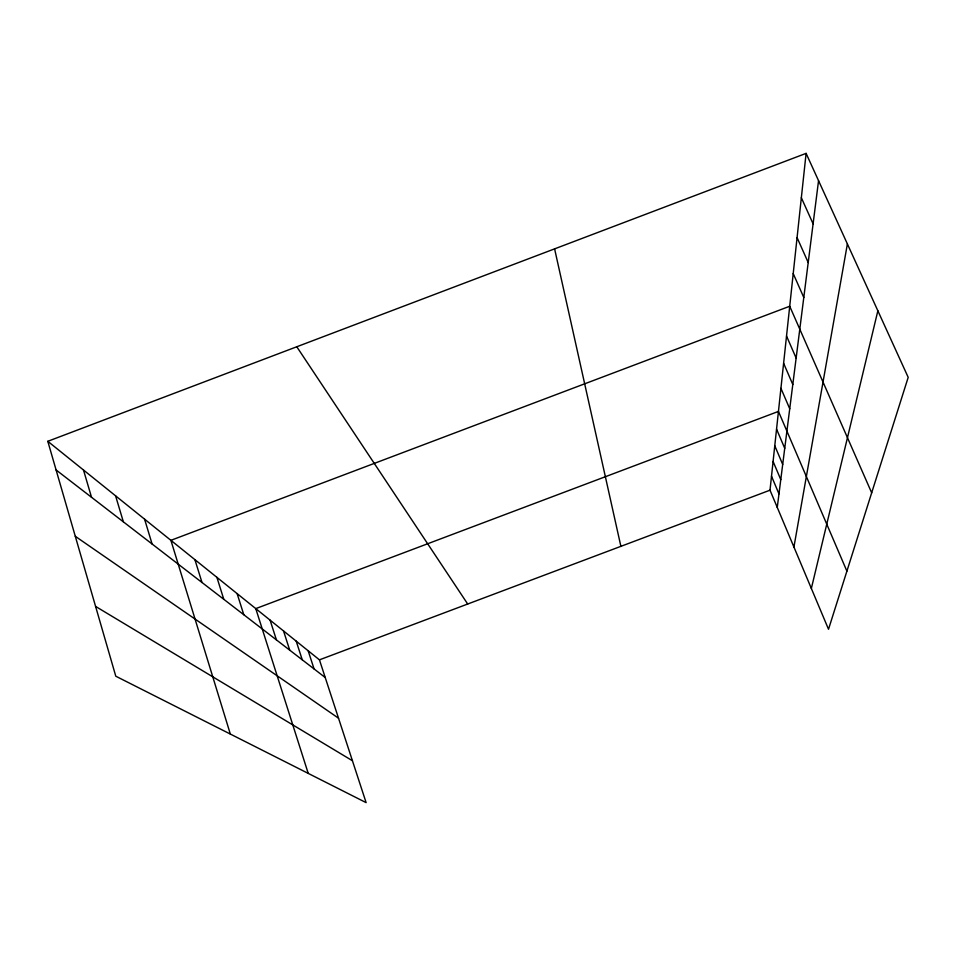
<?xml version="1.0" encoding="UTF-8"?>
<svg xmlns="http://www.w3.org/2000/svg" width="956" height="956" viewBox="0 0 956 956"><rect width="100%" height="100%" fill="white"/><g stroke="black" fill="none" stroke-linecap="round" stroke-linejoin="round"><path stroke-width="1.43" d="M806.099 153.366L908.2 377.357L828.517 629.263L770.01 490.189L806.099 153.366L47.8 441.302L115.784 676.203L366.124 802.634L319.447 659.843L47.8 441.302M777.264 507.421L818.551 180.684M793.922 547.035L847.386 243.947M811.357 588.454L877.859 310.796M319.447 659.843L770.01 490.189M95.588 606.415L352.429 760.737M75.297 536.304L338.532 718.207M56.093 469.958L325.231 677.541M296.778 346.753L467.699 604.025M801.343 197.737L813.102 223.812M797.077 237.602L808.202 262.53M793.217 273.583L803.793 297.471M871.681 492.818L789.716 306.255L170.897 540.331L230.324 734.041M786.525 336.034L796.133 358.058M783.609 363.28L792.799 384.491M780.933 388.327L789.728 408.762M846.897 571.15L778.459 411.415L255.766 608.614L308.226 773.392M776.559 429.136L784.733 448.304M774.778 445.783L782.701 464.425M773.093 461.461L780.777 479.601M771.516 476.231L778.973 493.905M308.155 650.761L314.07 668.925M296.205 641.141L302.251 659.807M283.538 630.948L289.716 650.152M270.082 620.133L276.415 639.887M237.124 593.604L243.792 614.72M216.904 577.34L223.776 599.281M194.905 559.654L201.991 582.479M144.571 519.144L152.1 544M115.58 495.829L123.36 521.833M83.495 470.017L91.525 497.287M554.6 248.859L620.886 546.342"/></g></svg>
